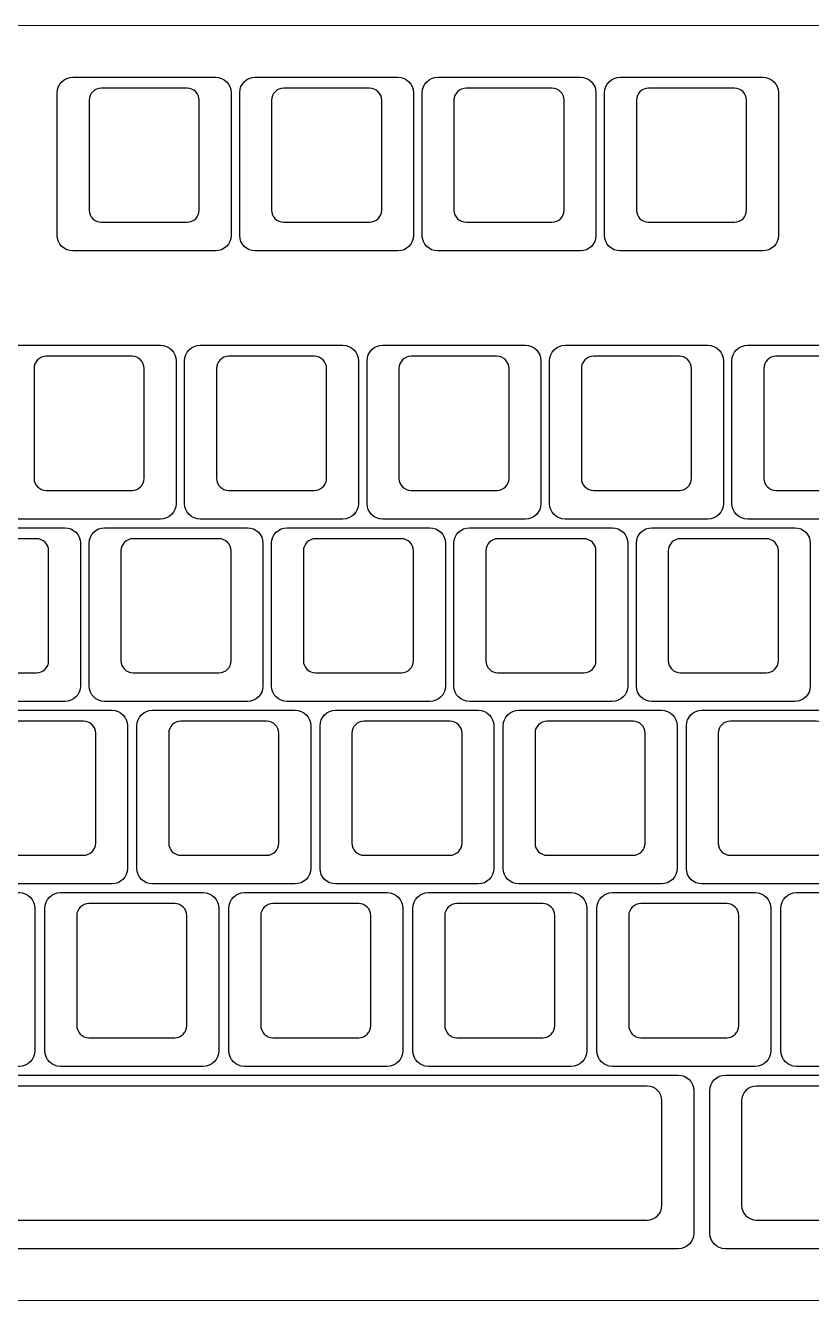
# Model space of a CAD drawing. Header units: millimetres. Extents: x -493 to 473, y -489 to 489.
# Drawn here: x 155 to 237.1, y 260.8 to 393.9 of the extents above; entities that cross this region are included whole.
import ezdxf

# ---------------------------------------------------------------- set-up
doc = ezdxf.new("R2010")
doc.units = ezdxf.units.MM
doc.header["$MEASUREMENT"] = 0
doc.layers.add('Layer 1', color=7, linetype='Continuous')

msp = doc.modelspace()

# ---------------------------------------------------------------- linework, layer by layer
at = {"layer": 'Layer 1', "color": 250, "lineweight": 18}
msp.add_open_spline([(37.475, 393.9468), (37.475, 393.9468), (468.0428, 393.9468), (468.0428, 393.9468), (468.0428, 393.9468), (470.9028, 393.9468), (473.2427, 391.6069), (473.2427, 388.7469), (473.2427, 388.7469), (473.2427, 388.7469), (473.2427, 266.0096), (473.2427, 266.0096), (473.2427, 266.0096), (473.2427, 263.1496), (470.9028, 260.8097), (468.0428, 260.8097), (468.0428, 260.8097), (468.0428, 260.8097), (37.475, 260.8097), (37.475, 260.8097), (37.475, 260.8097), (34.615, 260.8097), (32.2751, 263.1496), (32.2751, 266.0096), (32.2751, 266.0096), (32.2751, 266.0096), (32.2751, 388.7469), (32.2751, 388.7469), (32.2751, 388.7469), (32.2751, 391.6069), (34.615, 393.9468), (37.475, 393.9468)], degree=3, knots=[0, 0, 0, 0, 0.11111111, 0.11111111, 0.11111111, 0.11111111, 0.22222222, 0.22222222, 0.22222222, 0.22222222, 0.33333333, 0.33333333, 0.33333333, 0.33333333, 0.44444444, 0.44444444, 0.44444444, 0.44444444, 0.55555556, 0.55555556, 0.55555556, 0.55555556, 0.66666667, 0.66666667, 0.66666667, 0.66666667, 0.77777778, 0.77777778, 0.77777778, 0.77777778, 1, 1, 1, 1], dxfattribs=at)
at = {"layer": 'Layer 1', "color": 169}
for points in [[(159.9617, 370.4032), (159.9617, 370.4032), (174.8639, 370.4032), (174.8639, 370.4032), (174.8639, 370.4032), (175.7571, 370.4032), (176.4878, 371.1339), (176.4878, 372.0271), (176.4878, 372.0271), (176.4878, 372.0271), (176.4878, 386.9293), (176.4878, 386.9293), (176.4878, 386.9293), (176.4878, 387.8225), (175.7571, 388.5532), (174.8639, 388.5532), (174.8639, 388.5532), (174.8639, 388.5532), (159.9617, 388.5532), (159.9617, 388.5532), (159.9617, 388.5532), (159.0685, 388.5532), (158.3378, 387.8225), (158.3378, 386.9293), (158.3378, 386.9293), (158.3378, 386.9293), (158.3378, 372.0271), (158.3378, 372.0271), (158.3378, 372.0271), (158.3378, 371.1339), (159.0685, 370.4032), (159.9617, 370.4032)], [(179.0117, 370.4032), (179.0117, 370.4032), (193.9139, 370.4032), (193.9139, 370.4032), (193.9139, 370.4032), (194.8071, 370.4032), (195.5378, 371.1339), (195.5378, 372.0271), (195.5378, 372.0271), (195.5378, 372.0271), (195.5378, 386.9293), (195.5378, 386.9293), (195.5378, 386.9293), (195.5378, 387.8225), (194.8071, 388.5532), (193.9139, 388.5532), (193.9139, 388.5532), (193.9139, 388.5532), (179.0117, 388.5532), (179.0117, 388.5532), (179.0117, 388.5532), (178.1185, 388.5532), (177.3878, 387.8225), (177.3878, 386.9293), (177.3878, 386.9293), (177.3878, 386.9293), (177.3878, 372.0271), (177.3878, 372.0271), (177.3878, 372.0271), (177.3878, 371.1339), (178.1185, 370.4032), (179.0117, 370.4032)], [(198.0617, 370.4032), (198.0617, 370.4032), (212.9639, 370.4032), (212.9639, 370.4032), (212.9639, 370.4032), (213.8571, 370.4032), (214.5878, 371.1339), (214.5878, 372.0271), (214.5878, 372.0271), (214.5878, 372.0271), (214.5878, 386.9293), (214.5878, 386.9293), (214.5878, 386.9293), (214.5878, 387.8225), (213.8571, 388.5532), (212.9639, 388.5532), (212.9639, 388.5532), (212.9639, 388.5532), (198.0617, 388.5532), (198.0617, 388.5532), (198.0617, 388.5532), (197.1685, 388.5532), (196.4378, 387.8225), (196.4378, 386.9293), (196.4378, 386.9293), (196.4378, 386.9293), (196.4378, 372.0271), (196.4378, 372.0271), (196.4378, 372.0271), (196.4378, 371.1339), (197.1685, 370.4032), (198.0617, 370.4032)], [(217.1117, 370.4032), (217.1117, 370.4032), (232.0139, 370.4032), (232.0139, 370.4032), (232.0139, 370.4032), (232.9071, 370.4032), (233.6378, 371.1339), (233.6378, 372.0271), (233.6378, 372.0271), (233.6378, 372.0271), (233.6378, 386.9293), (233.6378, 386.9293), (233.6378, 386.9293), (233.6378, 387.8225), (232.9071, 388.5532), (232.0139, 388.5532), (232.0139, 388.5532), (232.0139, 388.5532), (217.1117, 388.5532), (217.1117, 388.5532), (217.1117, 388.5532), (216.2185, 388.5532), (215.4878, 387.8225), (215.4878, 386.9293), (215.4878, 386.9293), (215.4878, 386.9293), (215.4878, 372.0271), (215.4878, 372.0271), (215.4878, 372.0271), (215.4878, 371.1339), (216.2185, 370.4032), (217.1117, 370.4032)], [(154.2117, 342.4031), (154.2117, 342.4031), (169.1139, 342.4031), (169.1139, 342.4031), (169.1139, 342.4031), (170.0071, 342.4031), (170.7378, 343.1338), (170.7378, 344.027), (170.7378, 344.027), (170.7378, 344.027), (170.7378, 358.9292), (170.7378, 358.9292), (170.7378, 358.9292), (170.7378, 359.8224), (170.0071, 360.5531), (169.1139, 360.5531), (169.1139, 360.5531), (169.1139, 360.5531), (154.2117, 360.5531), (154.2117, 360.5531), (154.2117, 360.5531), (153.3185, 360.5531), (152.5878, 359.8224), (152.5878, 358.9292), (152.5878, 358.9292), (152.5878, 358.9292), (152.5878, 344.027), (152.5878, 344.027), (152.5878, 344.027), (152.5878, 343.1338), (153.3185, 342.4031), (154.2117, 342.4031)], [(173.2617, 342.4031), (173.2617, 342.4031), (188.1639, 342.4031), (188.1639, 342.4031), (188.1639, 342.4031), (189.0571, 342.4031), (189.7878, 343.1338), (189.7878, 344.027), (189.7878, 344.027), (189.7878, 344.027), (189.7878, 358.9292), (189.7878, 358.9292), (189.7878, 358.9292), (189.7878, 359.8224), (189.0571, 360.5531), (188.1639, 360.5531), (188.1639, 360.5531), (188.1639, 360.5531), (173.2617, 360.5531), (173.2617, 360.5531), (173.2617, 360.5531), (172.3685, 360.5531), (171.6378, 359.8224), (171.6378, 358.9292), (171.6378, 358.9292), (171.6378, 358.9292), (171.6378, 344.027), (171.6378, 344.027), (171.6378, 344.027), (171.6378, 343.1338), (172.3685, 342.4031), (173.2617, 342.4031)], [(192.3117, 342.4031), (192.3117, 342.4031), (207.2139, 342.4031), (207.2139, 342.4031), (207.2139, 342.4031), (208.1071, 342.4031), (208.8378, 343.1338), (208.8378, 344.027), (208.8378, 344.027), (208.8378, 344.027), (208.8378, 358.9292), (208.8378, 358.9292), (208.8378, 358.9292), (208.8378, 359.8224), (208.1071, 360.5531), (207.2139, 360.5531), (207.2139, 360.5531), (207.2139, 360.5531), (192.3117, 360.5531), (192.3117, 360.5531), (192.3117, 360.5531), (191.4185, 360.5531), (190.6878, 359.8224), (190.6878, 358.9292), (190.6878, 358.9292), (190.6878, 358.9292), (190.6878, 344.027), (190.6878, 344.027), (190.6878, 344.027), (190.6878, 343.1338), (191.4185, 342.4031), (192.3117, 342.4031)], [(211.3617, 342.4031), (211.3617, 342.4031), (226.2639, 342.4031), (226.2639, 342.4031), (226.2639, 342.4031), (227.1571, 342.4031), (227.8878, 343.1338), (227.8878, 344.027), (227.8878, 344.027), (227.8878, 344.027), (227.8878, 358.9292), (227.8878, 358.9292), (227.8878, 358.9292), (227.8878, 359.8224), (227.1571, 360.5531), (226.2639, 360.5531), (226.2639, 360.5531), (226.2639, 360.5531), (211.3617, 360.5531), (211.3617, 360.5531), (211.3617, 360.5531), (210.4685, 360.5531), (209.7378, 359.8224), (209.7378, 358.9292), (209.7378, 358.9292), (209.7378, 358.9292), (209.7378, 344.027), (209.7378, 344.027), (209.7378, 344.027), (209.7378, 343.1338), (210.4685, 342.4031), (211.3617, 342.4031)], [(230.4117, 342.4031), (230.4117, 342.4031), (245.3139, 342.4031), (245.3139, 342.4031), (245.3139, 342.4031), (246.2071, 342.4031), (246.9378, 343.1338), (246.9378, 344.027), (246.9378, 344.027), (246.9378, 344.027), (246.9378, 358.9292), (246.9378, 358.9292), (246.9378, 358.9292), (246.9378, 359.8224), (246.2071, 360.5531), (245.3139, 360.5531), (245.3139, 360.5531), (245.3139, 360.5531), (230.4117, 360.5531), (230.4117, 360.5531), (230.4117, 360.5531), (229.5185, 360.5531), (228.7878, 359.8224), (228.7878, 358.9292), (228.7878, 358.9292), (228.7878, 358.9292), (228.7878, 344.027), (228.7878, 344.027), (228.7878, 344.027), (228.7878, 343.1338), (229.5185, 342.4031), (230.4117, 342.4031)], [(144.2367, 323.3533), (144.2367, 323.3533), (159.1389, 323.3533), (159.1389, 323.3533), (159.1389, 323.3533), (160.0321, 323.3533), (160.7628, 324.084), (160.7628, 324.9772), (160.7628, 324.9772), (160.7628, 324.9772), (160.7628, 339.8794), (160.7628, 339.8794), (160.7628, 339.8794), (160.7628, 340.7726), (160.0321, 341.5033), (159.1389, 341.5033), (159.1389, 341.5033), (159.1389, 341.5033), (144.2367, 341.5033), (144.2367, 341.5033), (144.2367, 341.5033), (143.3435, 341.5033), (142.6128, 340.7726), (142.6128, 339.8794), (142.6128, 339.8794), (142.6128, 339.8794), (142.6128, 324.9772), (142.6128, 324.9772), (142.6128, 324.9772), (142.6128, 324.084), (143.3435, 323.3533), (144.2367, 323.3533)], [(163.2867, 323.3533), (163.2867, 323.3533), (178.1889, 323.3533), (178.1889, 323.3533), (178.1889, 323.3533), (179.0821, 323.3533), (179.8128, 324.084), (179.8128, 324.9772), (179.8128, 324.9772), (179.8128, 324.9772), (179.8128, 339.8794), (179.8128, 339.8794), (179.8128, 339.8794), (179.8128, 340.7726), (179.0821, 341.5033), (178.1889, 341.5033), (178.1889, 341.5033), (178.1889, 341.5033), (163.2867, 341.5033), (163.2867, 341.5033), (163.2867, 341.5033), (162.3935, 341.5033), (161.6628, 340.7726), (161.6628, 339.8794), (161.6628, 339.8794), (161.6628, 339.8794), (161.6628, 324.9772), (161.6628, 324.9772), (161.6628, 324.9772), (161.6628, 324.084), (162.3935, 323.3533), (163.2867, 323.3533)], [(182.3367, 323.3533), (182.3367, 323.3533), (197.2389, 323.3533), (197.2389, 323.3533), (197.2389, 323.3533), (198.1321, 323.3533), (198.8628, 324.084), (198.8628, 324.9772), (198.8628, 324.9772), (198.8628, 324.9772), (198.8628, 339.8794), (198.8628, 339.8794), (198.8628, 339.8794), (198.8628, 340.7726), (198.1321, 341.5033), (197.2389, 341.5033), (197.2389, 341.5033), (197.2389, 341.5033), (182.3367, 341.5033), (182.3367, 341.5033), (182.3367, 341.5033), (181.4435, 341.5033), (180.7128, 340.7726), (180.7128, 339.8794), (180.7128, 339.8794), (180.7128, 339.8794), (180.7128, 324.9772), (180.7128, 324.9772), (180.7128, 324.9772), (180.7128, 324.084), (181.4435, 323.3533), (182.3367, 323.3533)], [(201.3867, 323.3533), (201.3867, 323.3533), (216.2889, 323.3533), (216.2889, 323.3533), (216.2889, 323.3533), (217.1821, 323.3533), (217.9128, 324.084), (217.9128, 324.9772), (217.9128, 324.9772), (217.9128, 324.9772), (217.9128, 339.8794), (217.9128, 339.8794), (217.9128, 339.8794), (217.9128, 340.7726), (217.1821, 341.5033), (216.2889, 341.5033), (216.2889, 341.5033), (216.2889, 341.5033), (201.3867, 341.5033), (201.3867, 341.5033), (201.3867, 341.5033), (200.4935, 341.5033), (199.7628, 340.7726), (199.7628, 339.8794), (199.7628, 339.8794), (199.7628, 339.8794), (199.7628, 324.9772), (199.7628, 324.9772), (199.7628, 324.9772), (199.7628, 324.084), (200.4935, 323.3533), (201.3867, 323.3533)], [(220.4367, 323.3533), (220.4367, 323.3533), (235.3389, 323.3533), (235.3389, 323.3533), (235.3389, 323.3533), (236.2321, 323.3533), (236.9628, 324.084), (236.9628, 324.9772), (236.9628, 324.9772), (236.9628, 324.9772), (236.9628, 339.8794), (236.9628, 339.8794), (236.9628, 339.8794), (236.9628, 340.7726), (236.2321, 341.5033), (235.3389, 341.5033), (235.3389, 341.5033), (235.3389, 341.5033), (220.4367, 341.5033), (220.4367, 341.5033), (220.4367, 341.5033), (219.5435, 341.5033), (218.8128, 340.7726), (218.8128, 339.8794), (218.8128, 339.8794), (218.8128, 339.8794), (218.8128, 324.9772), (218.8128, 324.9772), (218.8128, 324.9772), (218.8128, 324.084), (219.5435, 323.3533), (220.4367, 323.3533)], [(149.1492, 304.3033), (149.1492, 304.3033), (164.0514, 304.3033), (164.0514, 304.3033), (164.0514, 304.3033), (164.9446, 304.3033), (165.6753, 305.034), (165.6753, 305.9272), (165.6753, 305.9272), (165.6753, 305.9272), (165.6753, 320.8294), (165.6753, 320.8294), (165.6753, 320.8294), (165.6753, 321.7226), (164.9446, 322.4533), (164.0514, 322.4533), (164.0514, 322.4533), (164.0514, 322.4533), (149.1492, 322.4533), (149.1492, 322.4533), (149.1492, 322.4533), (148.256, 322.4533), (147.5253, 321.7226), (147.5253, 320.8294), (147.5253, 320.8294), (147.5253, 320.8294), (147.5253, 305.9272), (147.5253, 305.9272), (147.5253, 305.9272), (147.5253, 305.034), (148.256, 304.3033), (149.1492, 304.3033)], [(168.2742, 304.3033), (168.2742, 304.3033), (183.1764, 304.3033), (183.1764, 304.3033), (183.1764, 304.3033), (184.0696, 304.3033), (184.8003, 305.034), (184.8003, 305.9272), (184.8003, 305.9272), (184.8003, 305.9272), (184.8003, 320.8294), (184.8003, 320.8294), (184.8003, 320.8294), (184.8003, 321.7226), (184.0696, 322.4533), (183.1764, 322.4533), (183.1764, 322.4533), (183.1764, 322.4533), (168.2742, 322.4533), (168.2742, 322.4533), (168.2742, 322.4533), (167.381, 322.4533), (166.6503, 321.7226), (166.6503, 320.8294), (166.6503, 320.8294), (166.6503, 320.8294), (166.6503, 305.9272), (166.6503, 305.9272), (166.6503, 305.9272), (166.6503, 305.034), (167.381, 304.3033), (168.2742, 304.3033)], [(187.3992, 304.3033), (187.3992, 304.3033), (202.3014, 304.3033), (202.3014, 304.3033), (202.3014, 304.3033), (203.1946, 304.3033), (203.9253, 305.034), (203.9253, 305.9272), (203.9253, 305.9272), (203.9253, 305.9272), (203.9253, 320.8294), (203.9253, 320.8294), (203.9253, 320.8294), (203.9253, 321.7226), (203.1946, 322.4533), (202.3014, 322.4533), (202.3014, 322.4533), (202.3014, 322.4533), (187.3992, 322.4533), (187.3992, 322.4533), (187.3992, 322.4533), (186.506, 322.4533), (185.7753, 321.7226), (185.7753, 320.8294), (185.7753, 320.8294), (185.7753, 320.8294), (185.7753, 305.9272), (185.7753, 305.9272), (185.7753, 305.9272), (185.7753, 305.034), (186.506, 304.3033), (187.3992, 304.3033)], [(206.5242, 304.3033), (206.5242, 304.3033), (221.4264, 304.3033), (221.4264, 304.3033), (221.4264, 304.3033), (222.3196, 304.3033), (223.0503, 305.034), (223.0503, 305.9272), (223.0503, 305.9272), (223.0503, 305.9272), (223.0503, 320.8294), (223.0503, 320.8294), (223.0503, 320.8294), (223.0503, 321.7226), (222.3196, 322.4533), (221.4264, 322.4533), (221.4264, 322.4533), (221.4264, 322.4533), (206.5242, 322.4533), (206.5242, 322.4533), (206.5242, 322.4533), (205.631, 322.4533), (204.9003, 321.7226), (204.9003, 320.8294), (204.9003, 320.8294), (204.9003, 320.8294), (204.9003, 305.9272), (204.9003, 305.9272), (204.9003, 305.9272), (204.9003, 305.034), (205.631, 304.3033), (206.5242, 304.3033)], [(225.6492, 304.3033), (225.6492, 304.3033), (240.5514, 304.3033), (240.5514, 304.3033), (240.5514, 304.3033), (241.4446, 304.3033), (242.1753, 305.034), (242.1753, 305.9272), (242.1753, 305.9272), (242.1753, 305.9272), (242.1753, 320.8294), (242.1753, 320.8294), (242.1753, 320.8294), (242.1753, 321.7226), (241.4446, 322.4533), (240.5514, 322.4533), (240.5514, 322.4533), (240.5514, 322.4533), (225.6492, 322.4533), (225.6492, 322.4533), (225.6492, 322.4533), (224.756, 322.4533), (224.0253, 321.7226), (224.0253, 320.8294), (224.0253, 320.8294), (224.0253, 320.8294), (224.0253, 305.9272), (224.0253, 305.9272), (224.0253, 305.9272), (224.0253, 305.034), (224.756, 304.3033), (225.6492, 304.3033)], [(139.4537, 285.2533), (139.4537, 285.2533), (154.3559, 285.2533), (154.3559, 285.2533), (154.3559, 285.2533), (155.2491, 285.2533), (155.9798, 285.984), (155.9798, 286.8772), (155.9798, 286.8772), (155.9798, 286.8772), (155.9798, 301.7794), (155.9798, 301.7794), (155.9798, 301.7794), (155.9798, 302.6726), (155.2491, 303.4033), (154.3559, 303.4033), (154.3559, 303.4033), (154.3559, 303.4033), (139.4537, 303.4033), (139.4537, 303.4033), (139.4537, 303.4033), (138.5605, 303.4033), (137.8298, 302.6726), (137.8298, 301.7794), (137.8298, 301.7794), (137.8298, 301.7794), (137.8298, 286.8772), (137.8298, 286.8772), (137.8298, 286.8772), (137.8298, 285.984), (138.5605, 285.2533), (139.4537, 285.2533)], [(158.6673, 285.2533), (158.6673, 285.2533), (173.5695, 285.2533), (173.5695, 285.2533), (173.5695, 285.2533), (174.4627, 285.2533), (175.1934, 285.984), (175.1934, 286.8772), (175.1934, 286.8772), (175.1934, 286.8772), (175.1934, 301.7794), (175.1934, 301.7794), (175.1934, 301.7794), (175.1934, 302.6726), (174.4627, 303.4033), (173.5695, 303.4033), (173.5695, 303.4033), (173.5695, 303.4033), (158.6673, 303.4033), (158.6673, 303.4033), (158.6673, 303.4033), (157.7741, 303.4033), (157.0434, 302.6726), (157.0434, 301.7794), (157.0434, 301.7794), (157.0434, 301.7794), (157.0434, 286.8772), (157.0434, 286.8772), (157.0434, 286.8772), (157.0434, 285.984), (157.7741, 285.2533), (158.6673, 285.2533)], [(177.881, 285.2533), (177.881, 285.2533), (192.7832, 285.2533), (192.7832, 285.2533), (192.7832, 285.2533), (193.6764, 285.2533), (194.4071, 285.984), (194.4071, 286.8772), (194.4071, 286.8772), (194.4071, 286.8772), (194.4071, 301.7794), (194.4071, 301.7794), (194.4071, 301.7794), (194.4071, 302.6726), (193.6764, 303.4033), (192.7832, 303.4033), (192.7832, 303.4033), (192.7832, 303.4033), (177.881, 303.4033), (177.881, 303.4033), (177.881, 303.4033), (176.9878, 303.4033), (176.2571, 302.6726), (176.2571, 301.7794), (176.2571, 301.7794), (176.2571, 301.7794), (176.2571, 286.8772), (176.2571, 286.8772), (176.2571, 286.8772), (176.2571, 285.984), (176.9878, 285.2533), (177.881, 285.2533)], [(197.0946, 285.2533), (197.0946, 285.2533), (211.9968, 285.2533), (211.9968, 285.2533), (211.9968, 285.2533), (212.89, 285.2533), (213.6207, 285.984), (213.6207, 286.8772), (213.6207, 286.8772), (213.6207, 286.8772), (213.6207, 301.7794), (213.6207, 301.7794), (213.6207, 301.7794), (213.6207, 302.6726), (212.89, 303.4033), (211.9968, 303.4033), (211.9968, 303.4033), (211.9968, 303.4033), (197.0946, 303.4033), (197.0946, 303.4033), (197.0946, 303.4033), (196.2014, 303.4033), (195.4707, 302.6726), (195.4707, 301.7794), (195.4707, 301.7794), (195.4707, 301.7794), (195.4707, 286.8772), (195.4707, 286.8772), (195.4707, 286.8772), (195.4707, 285.984), (196.2014, 285.2533), (197.0946, 285.2533)], [(216.3082, 285.2533), (216.3082, 285.2533), (231.2104, 285.2533), (231.2104, 285.2533), (231.2104, 285.2533), (232.1036, 285.2533), (232.8343, 285.984), (232.8343, 286.8772), (232.8343, 286.8772), (232.8343, 286.8772), (232.8343, 301.7794), (232.8343, 301.7794), (232.8343, 301.7794), (232.8343, 302.6726), (232.1036, 303.4033), (231.2104, 303.4033), (231.2104, 303.4033), (231.2104, 303.4033), (216.3082, 303.4033), (216.3082, 303.4033), (216.3082, 303.4033), (215.415, 303.4033), (214.6843, 302.6726), (214.6843, 301.7794), (214.6843, 301.7794), (214.6843, 301.7794), (214.6843, 286.8772), (214.6843, 286.8772), (214.6843, 286.8772), (214.6843, 285.984), (215.415, 285.2533), (216.3082, 285.2533)], [(235.5219, 285.2533), (235.5219, 285.2533), (250.4241, 285.2533), (250.4241, 285.2533), (250.4241, 285.2533), (251.3173, 285.2533), (252.048, 285.984), (252.048, 286.8772), (252.048, 286.8772), (252.048, 286.8772), (252.048, 301.7794), (252.048, 301.7794), (252.048, 301.7794), (252.048, 302.6726), (251.3173, 303.4033), (250.4241, 303.4033), (250.4241, 303.4033), (250.4241, 303.4033), (235.5219, 303.4033), (235.5219, 303.4033), (235.5219, 303.4033), (234.6287, 303.4033), (233.898, 302.6726), (233.898, 301.7794), (233.898, 301.7794), (233.898, 301.7794), (233.898, 286.8772), (233.898, 286.8772), (233.898, 286.8772), (233.898, 285.984), (234.6287, 285.2533), (235.5219, 285.2533)], [(112.9883, 266.2033), (112.9883, 266.2033), (223.1782, 266.2033), (223.1782, 266.2033), (223.1782, 266.2033), (224.0711, 266.2033), (224.802, 266.934), (224.802, 267.8272), (224.802, 267.8272), (224.802, 267.8272), (224.802, 282.7294), (224.802, 282.7294), (224.802, 282.7294), (224.802, 283.6226), (224.0711, 284.3533), (223.1782, 284.3533), (223.1782, 284.3533), (223.1782, 284.3533), (112.9883, 284.3533), (112.9883, 284.3533), (112.9883, 284.3533), (112.0955, 284.3533), (111.3645, 283.6226), (111.3645, 282.7294), (111.3645, 282.7294), (111.3645, 282.7294), (111.3645, 267.8272), (111.3645, 267.8272), (111.3645, 267.8272), (111.3645, 266.934), (112.0955, 266.2033), (112.9883, 266.2033)], [(228.0975, 266.2033), (228.0975, 266.2033), (247.5371, 266.2033), (247.5371, 266.2033), (247.5371, 266.2033), (248.4303, 266.2033), (249.161, 266.934), (249.161, 267.8272), (249.161, 267.8272), (249.161, 267.8272), (249.161, 282.7294), (249.161, 282.7294), (249.161, 282.7294), (249.161, 283.6226), (248.4303, 284.3533), (247.5371, 284.3533), (247.5371, 284.3533), (247.5371, 284.3533), (228.0975, 284.3533), (228.0975, 284.3533), (228.0975, 284.3533), (227.2043, 284.3533), (226.4735, 283.6226), (226.4735, 282.7294), (226.4735, 282.7294), (226.4735, 282.7294), (226.4735, 267.8272), (226.4735, 267.8272), (226.4735, 267.8272), (226.4735, 266.934), (227.2043, 266.2033), (228.0975, 266.2033)]]:
    msp.add_open_spline(points, degree=3, knots=[0, 0, 0, 0, 0.11111111, 0.11111111, 0.11111111, 0.11111111, 0.22222222, 0.22222222, 0.22222222, 0.22222222, 0.33333333, 0.33333333, 0.33333333, 0.33333333, 0.44444444, 0.44444444, 0.44444444, 0.44444444, 0.55555556, 0.55555556, 0.55555556, 0.55555556, 0.66666667, 0.66666667, 0.66666667, 0.66666667, 0.77777778, 0.77777778, 0.77777778, 0.77777778, 1, 1, 1, 1], dxfattribs=at)
at = {"layer": 'Layer 1', "color": 159}
for points in [[(162.9297, 387.4032), (162.9297, 387.4032), (171.8959, 387.4032), (171.8959, 387.4032), (171.8959, 387.4032), (172.5928, 387.4032), (173.1628, 386.8332), (173.1628, 386.1364), (173.1628, 386.1364), (173.1628, 386.1364), (173.1628, 374.6701), (173.1628, 374.6701), (173.1628, 374.6701), (173.1628, 373.9733), (172.5928, 373.4032), (171.8959, 373.4032), (171.8959, 373.4032), (171.8959, 373.4032), (162.9297, 373.4032), (162.9297, 373.4032), (162.9297, 373.4032), (162.2328, 373.4032), (161.6628, 373.9733), (161.6628, 374.6701), (161.6628, 374.6701), (161.6628, 374.6701), (161.6628, 386.1364), (161.6628, 386.1364), (161.6628, 386.1364), (161.6628, 386.8332), (162.2328, 387.4032), (162.9297, 387.4032)], [(181.9797, 387.4032), (181.9797, 387.4032), (190.9459, 387.4032), (190.9459, 387.4032), (190.9459, 387.4032), (191.6428, 387.4032), (192.2128, 386.8332), (192.2128, 386.1364), (192.2128, 386.1364), (192.2128, 386.1364), (192.2128, 374.6701), (192.2128, 374.6701), (192.2128, 374.6701), (192.2128, 373.9733), (191.6428, 373.4032), (190.9459, 373.4032), (190.9459, 373.4032), (190.9459, 373.4032), (181.9797, 373.4032), (181.9797, 373.4032), (181.9797, 373.4032), (181.2828, 373.4032), (180.7128, 373.9733), (180.7128, 374.6701), (180.7128, 374.6701), (180.7128, 374.6701), (180.7128, 386.1364), (180.7128, 386.1364), (180.7128, 386.1364), (180.7128, 386.8332), (181.2828, 387.4032), (181.9797, 387.4032)], [(201.0297, 387.4032), (201.0297, 387.4032), (209.9959, 387.4032), (209.9959, 387.4032), (209.9959, 387.4032), (210.6928, 387.4032), (211.2628, 386.8332), (211.2628, 386.1364), (211.2628, 386.1364), (211.2628, 386.1364), (211.2628, 374.6701), (211.2628, 374.6701), (211.2628, 374.6701), (211.2628, 373.9733), (210.6928, 373.4032), (209.9959, 373.4032), (209.9959, 373.4032), (209.9959, 373.4032), (201.0297, 373.4032), (201.0297, 373.4032), (201.0297, 373.4032), (200.3328, 373.4032), (199.7628, 373.9733), (199.7628, 374.6701), (199.7628, 374.6701), (199.7628, 374.6701), (199.7628, 386.1364), (199.7628, 386.1364), (199.7628, 386.1364), (199.7628, 386.8332), (200.3328, 387.4032), (201.0297, 387.4032)], [(220.0797, 387.4032), (220.0797, 387.4032), (229.0459, 387.4032), (229.0459, 387.4032), (229.0459, 387.4032), (229.7428, 387.4032), (230.3128, 386.8332), (230.3128, 386.1364), (230.3128, 386.1364), (230.3128, 386.1364), (230.3128, 374.6701), (230.3128, 374.6701), (230.3128, 374.6701), (230.3128, 373.9733), (229.7428, 373.4032), (229.0459, 373.4032), (229.0459, 373.4032), (229.0459, 373.4032), (220.0797, 373.4032), (220.0797, 373.4032), (220.0797, 373.4032), (219.3828, 373.4032), (218.8128, 373.9733), (218.8128, 374.6701), (218.8128, 374.6701), (218.8128, 374.6701), (218.8128, 386.1364), (218.8128, 386.1364), (218.8128, 386.1364), (218.8128, 386.8332), (219.3828, 387.4032), (220.0797, 387.4032)], [(157.1797, 359.4031), (157.1797, 359.4031), (166.1459, 359.4031), (166.1459, 359.4031), (166.1459, 359.4031), (166.8428, 359.4031), (167.4128, 358.8331), (167.4128, 358.1363), (167.4128, 358.1363), (167.4128, 358.1363), (167.4128, 346.67), (167.4128, 346.67), (167.4128, 346.67), (167.4128, 345.9732), (166.8428, 345.4031), (166.1459, 345.4031), (166.1459, 345.4031), (166.1459, 345.4031), (157.1797, 345.4031), (157.1797, 345.4031), (157.1797, 345.4031), (156.4828, 345.4031), (155.9128, 345.9732), (155.9128, 346.67), (155.9128, 346.67), (155.9128, 346.67), (155.9128, 358.1363), (155.9128, 358.1363), (155.9128, 358.1363), (155.9128, 358.8331), (156.4828, 359.4031), (157.1797, 359.4031)], [(176.2297, 359.4031), (176.2297, 359.4031), (185.1959, 359.4031), (185.1959, 359.4031), (185.1959, 359.4031), (185.8928, 359.4031), (186.4628, 358.8331), (186.4628, 358.1363), (186.4628, 358.1363), (186.4628, 358.1363), (186.4628, 346.67), (186.4628, 346.67), (186.4628, 346.67), (186.4628, 345.9732), (185.8928, 345.4031), (185.1959, 345.4031), (185.1959, 345.4031), (185.1959, 345.4031), (176.2297, 345.4031), (176.2297, 345.4031), (176.2297, 345.4031), (175.5328, 345.4031), (174.9628, 345.9732), (174.9628, 346.67), (174.9628, 346.67), (174.9628, 346.67), (174.9628, 358.1363), (174.9628, 358.1363), (174.9628, 358.1363), (174.9628, 358.8331), (175.5328, 359.4031), (176.2297, 359.4031)], [(195.2797, 359.4031), (195.2797, 359.4031), (204.2459, 359.4031), (204.2459, 359.4031), (204.2459, 359.4031), (204.9428, 359.4031), (205.5128, 358.8331), (205.5128, 358.1363), (205.5128, 358.1363), (205.5128, 358.1363), (205.5128, 346.67), (205.5128, 346.67), (205.5128, 346.67), (205.5128, 345.9732), (204.9428, 345.4031), (204.2459, 345.4031), (204.2459, 345.4031), (204.2459, 345.4031), (195.2797, 345.4031), (195.2797, 345.4031), (195.2797, 345.4031), (194.5828, 345.4031), (194.0128, 345.9732), (194.0128, 346.67), (194.0128, 346.67), (194.0128, 346.67), (194.0128, 358.1363), (194.0128, 358.1363), (194.0128, 358.1363), (194.0128, 358.8331), (194.5828, 359.4031), (195.2797, 359.4031)], [(214.3297, 359.4031), (214.3297, 359.4031), (223.2959, 359.4031), (223.2959, 359.4031), (223.2959, 359.4031), (223.9928, 359.4031), (224.5628, 358.8331), (224.5628, 358.1363), (224.5628, 358.1363), (224.5628, 358.1363), (224.5628, 346.67), (224.5628, 346.67), (224.5628, 346.67), (224.5628, 345.9732), (223.9928, 345.4031), (223.2959, 345.4031), (223.2959, 345.4031), (223.2959, 345.4031), (214.3297, 345.4031), (214.3297, 345.4031), (214.3297, 345.4031), (213.6328, 345.4031), (213.0628, 345.9732), (213.0628, 346.67), (213.0628, 346.67), (213.0628, 346.67), (213.0628, 358.1363), (213.0628, 358.1363), (213.0628, 358.1363), (213.0628, 358.8331), (213.6328, 359.4031), (214.3297, 359.4031)], [(233.3797, 359.4031), (233.3797, 359.4031), (242.3459, 359.4031), (242.3459, 359.4031), (242.3459, 359.4031), (243.0428, 359.4031), (243.6128, 358.8331), (243.6128, 358.1363), (243.6128, 358.1363), (243.6128, 358.1363), (243.6128, 346.67), (243.6128, 346.67), (243.6128, 346.67), (243.6128, 345.9732), (243.0428, 345.4031), (242.3459, 345.4031), (242.3459, 345.4031), (242.3459, 345.4031), (233.3797, 345.4031), (233.3797, 345.4031), (233.3797, 345.4031), (232.6828, 345.4031), (232.1128, 345.9732), (232.1128, 346.67), (232.1128, 346.67), (232.1128, 346.67), (232.1128, 358.1363), (232.1128, 358.1363), (232.1128, 358.1363), (232.1128, 358.8331), (232.6828, 359.4031), (233.3797, 359.4031)], [(147.2047, 340.3533), (147.2047, 340.3533), (156.1709, 340.3533), (156.1709, 340.3533), (156.1709, 340.3533), (156.8678, 340.3533), (157.4378, 339.7833), (157.4378, 339.0865), (157.4378, 339.0865), (157.4378, 339.0865), (157.4378, 327.6202), (157.4378, 327.6202), (157.4378, 327.6202), (157.4378, 326.9234), (156.8678, 326.3533), (156.1709, 326.3533), (156.1709, 326.3533), (156.1709, 326.3533), (147.2047, 326.3533), (147.2047, 326.3533), (147.2047, 326.3533), (146.5078, 326.3533), (145.9378, 326.9234), (145.9378, 327.6202), (145.9378, 327.6202), (145.9378, 327.6202), (145.9378, 339.0865), (145.9378, 339.0865), (145.9378, 339.0865), (145.9378, 339.7833), (146.5078, 340.3533), (147.2047, 340.3533)], [(166.2547, 340.3533), (166.2547, 340.3533), (175.2209, 340.3533), (175.2209, 340.3533), (175.2209, 340.3533), (175.9178, 340.3533), (176.4878, 339.7833), (176.4878, 339.0865), (176.4878, 339.0865), (176.4878, 339.0865), (176.4878, 327.6202), (176.4878, 327.6202), (176.4878, 327.6202), (176.4878, 326.9234), (175.9178, 326.3533), (175.2209, 326.3533), (175.2209, 326.3533), (175.2209, 326.3533), (166.2547, 326.3533), (166.2547, 326.3533), (166.2547, 326.3533), (165.5578, 326.3533), (164.9878, 326.9234), (164.9878, 327.6202), (164.9878, 327.6202), (164.9878, 327.6202), (164.9878, 339.0865), (164.9878, 339.0865), (164.9878, 339.0865), (164.9878, 339.7833), (165.5578, 340.3533), (166.2547, 340.3533)], [(185.3047, 340.3533), (185.3047, 340.3533), (194.2709, 340.3533), (194.2709, 340.3533), (194.2709, 340.3533), (194.9678, 340.3533), (195.5378, 339.7833), (195.5378, 339.0865), (195.5378, 339.0865), (195.5378, 339.0865), (195.5378, 327.6202), (195.5378, 327.6202), (195.5378, 327.6202), (195.5378, 326.9234), (194.9678, 326.3533), (194.2709, 326.3533), (194.2709, 326.3533), (194.2709, 326.3533), (185.3047, 326.3533), (185.3047, 326.3533), (185.3047, 326.3533), (184.6078, 326.3533), (184.0378, 326.9234), (184.0378, 327.6202), (184.0378, 327.6202), (184.0378, 327.6202), (184.0378, 339.0865), (184.0378, 339.0865), (184.0378, 339.0865), (184.0378, 339.7833), (184.6078, 340.3533), (185.3047, 340.3533)], [(204.3547, 340.3533), (204.3547, 340.3533), (213.3209, 340.3533), (213.3209, 340.3533), (213.3209, 340.3533), (214.0178, 340.3533), (214.5878, 339.7833), (214.5878, 339.0865), (214.5878, 339.0865), (214.5878, 339.0865), (214.5878, 327.6202), (214.5878, 327.6202), (214.5878, 327.6202), (214.5878, 326.9234), (214.0178, 326.3533), (213.3209, 326.3533), (213.3209, 326.3533), (213.3209, 326.3533), (204.3547, 326.3533), (204.3547, 326.3533), (204.3547, 326.3533), (203.6578, 326.3533), (203.0878, 326.9234), (203.0878, 327.6202), (203.0878, 327.6202), (203.0878, 327.6202), (203.0878, 339.0865), (203.0878, 339.0865), (203.0878, 339.0865), (203.0878, 339.7833), (203.6578, 340.3533), (204.3547, 340.3533)], [(223.4047, 340.3533), (223.4047, 340.3533), (232.3709, 340.3533), (232.3709, 340.3533), (232.3709, 340.3533), (233.0678, 340.3533), (233.6378, 339.7833), (233.6378, 339.0865), (233.6378, 339.0865), (233.6378, 339.0865), (233.6378, 327.6202), (233.6378, 327.6202), (233.6378, 327.6202), (233.6378, 326.9234), (233.0678, 326.3533), (232.3709, 326.3533), (232.3709, 326.3533), (232.3709, 326.3533), (223.4047, 326.3533), (223.4047, 326.3533), (223.4047, 326.3533), (222.7078, 326.3533), (222.1378, 326.9234), (222.1378, 327.6202), (222.1378, 327.6202), (222.1378, 327.6202), (222.1378, 339.0865), (222.1378, 339.0865), (222.1378, 339.0865), (222.1378, 339.7833), (222.7078, 340.3533), (223.4047, 340.3533)], [(152.1172, 321.3033), (152.1172, 321.3033), (161.0834, 321.3033), (161.0834, 321.3033), (161.0834, 321.3033), (161.7803, 321.3033), (162.3503, 320.7333), (162.3503, 320.0365), (162.3503, 320.0365), (162.3503, 320.0365), (162.3503, 308.5702), (162.3503, 308.5702), (162.3503, 308.5702), (162.3503, 307.8734), (161.7803, 307.3033), (161.0834, 307.3033), (161.0834, 307.3033), (161.0834, 307.3033), (152.1172, 307.3033), (152.1172, 307.3033), (152.1172, 307.3033), (151.4203, 307.3033), (150.8503, 307.8734), (150.8503, 308.5702), (150.8503, 308.5702), (150.8503, 308.5702), (150.8503, 320.0365), (150.8503, 320.0365), (150.8503, 320.0365), (150.8503, 320.7333), (151.4203, 321.3033), (152.1172, 321.3033)], [(171.2422, 321.3033), (171.2422, 321.3033), (180.2084, 321.3033), (180.2084, 321.3033), (180.2084, 321.3033), (180.9053, 321.3033), (181.4753, 320.7333), (181.4753, 320.0365), (181.4753, 320.0365), (181.4753, 320.0365), (181.4753, 308.5702), (181.4753, 308.5702), (181.4753, 308.5702), (181.4753, 307.8734), (180.9053, 307.3033), (180.2084, 307.3033), (180.2084, 307.3033), (180.2084, 307.3033), (171.2422, 307.3033), (171.2422, 307.3033), (171.2422, 307.3033), (170.5453, 307.3033), (169.9753, 307.8734), (169.9753, 308.5702), (169.9753, 308.5702), (169.9753, 308.5702), (169.9753, 320.0365), (169.9753, 320.0365), (169.9753, 320.0365), (169.9753, 320.7333), (170.5453, 321.3033), (171.2422, 321.3033)], [(190.3672, 321.3033), (190.3672, 321.3033), (199.3334, 321.3033), (199.3334, 321.3033), (199.3334, 321.3033), (200.0303, 321.3033), (200.6003, 320.7333), (200.6003, 320.0365), (200.6003, 320.0365), (200.6003, 320.0365), (200.6003, 308.5702), (200.6003, 308.5702), (200.6003, 308.5702), (200.6003, 307.8734), (200.0303, 307.3033), (199.3334, 307.3033), (199.3334, 307.3033), (199.3334, 307.3033), (190.3672, 307.3033), (190.3672, 307.3033), (190.3672, 307.3033), (189.6703, 307.3033), (189.1003, 307.8734), (189.1003, 308.5702), (189.1003, 308.5702), (189.1003, 308.5702), (189.1003, 320.0365), (189.1003, 320.0365), (189.1003, 320.0365), (189.1003, 320.7333), (189.6703, 321.3033), (190.3672, 321.3033)], [(209.4922, 321.3033), (209.4922, 321.3033), (218.4584, 321.3033), (218.4584, 321.3033), (218.4584, 321.3033), (219.1553, 321.3033), (219.7253, 320.7333), (219.7253, 320.0365), (219.7253, 320.0365), (219.7253, 320.0365), (219.7253, 308.5702), (219.7253, 308.5702), (219.7253, 308.5702), (219.7253, 307.8734), (219.1553, 307.3033), (218.4584, 307.3033), (218.4584, 307.3033), (218.4584, 307.3033), (209.4922, 307.3033), (209.4922, 307.3033), (209.4922, 307.3033), (208.7953, 307.3033), (208.2253, 307.8734), (208.2253, 308.5702), (208.2253, 308.5702), (208.2253, 308.5702), (208.2253, 320.0365), (208.2253, 320.0365), (208.2253, 320.0365), (208.2253, 320.7333), (208.7953, 321.3033), (209.4922, 321.3033)], [(228.6172, 321.3033), (228.6172, 321.3033), (237.5834, 321.3033), (237.5834, 321.3033), (237.5834, 321.3033), (238.2803, 321.3033), (238.8503, 320.7333), (238.8503, 320.0365), (238.8503, 320.0365), (238.8503, 320.0365), (238.8503, 308.5702), (238.8503, 308.5702), (238.8503, 308.5702), (238.8503, 307.8734), (238.2803, 307.3033), (237.5834, 307.3033), (237.5834, 307.3033), (237.5834, 307.3033), (228.6172, 307.3033), (228.6172, 307.3033), (228.6172, 307.3033), (227.9203, 307.3033), (227.3503, 307.8734), (227.3503, 308.5702), (227.3503, 308.5702), (227.3503, 308.5702), (227.3503, 320.0365), (227.3503, 320.0365), (227.3503, 320.0365), (227.3503, 320.7333), (227.9203, 321.3033), (228.6172, 321.3033)], [(161.6353, 302.2533), (161.6353, 302.2533), (170.6015, 302.2533), (170.6015, 302.2533), (170.6015, 302.2533), (171.2984, 302.2533), (171.8684, 301.6833), (171.8684, 300.9865), (171.8684, 300.9865), (171.8684, 300.9865), (171.8684, 289.5202), (171.8684, 289.5202), (171.8684, 289.5202), (171.8684, 288.8234), (171.2984, 288.2533), (170.6015, 288.2533), (170.6015, 288.2533), (170.6015, 288.2533), (161.6353, 288.2533), (161.6353, 288.2533), (161.6353, 288.2533), (160.9384, 288.2533), (160.3684, 288.8234), (160.3684, 289.5202), (160.3684, 289.5202), (160.3684, 289.5202), (160.3684, 300.9865), (160.3684, 300.9865), (160.3684, 300.9865), (160.3684, 301.6833), (160.9384, 302.2533), (161.6353, 302.2533)], [(180.849, 302.2533), (180.849, 302.2533), (189.8152, 302.2533), (189.8152, 302.2533), (189.8152, 302.2533), (190.5121, 302.2533), (191.0821, 301.6833), (191.0821, 300.9865), (191.0821, 300.9865), (191.0821, 300.9865), (191.0821, 289.5202), (191.0821, 289.5202), (191.0821, 289.5202), (191.0821, 288.8234), (190.5121, 288.2533), (189.8152, 288.2533), (189.8152, 288.2533), (189.8152, 288.2533), (180.849, 288.2533), (180.849, 288.2533), (180.849, 288.2533), (180.1521, 288.2533), (179.5821, 288.8234), (179.5821, 289.5202), (179.5821, 289.5202), (179.5821, 289.5202), (179.5821, 300.9865), (179.5821, 300.9865), (179.5821, 300.9865), (179.5821, 301.6833), (180.1521, 302.2533), (180.849, 302.2533)], [(200.0626, 302.2533), (200.0626, 302.2533), (209.0288, 302.2533), (209.0288, 302.2533), (209.0288, 302.2533), (209.7257, 302.2533), (210.2957, 301.6833), (210.2957, 300.9865), (210.2957, 300.9865), (210.2957, 300.9865), (210.2957, 289.5202), (210.2957, 289.5202), (210.2957, 289.5202), (210.2957, 288.8234), (209.7257, 288.2533), (209.0288, 288.2533), (209.0288, 288.2533), (209.0288, 288.2533), (200.0626, 288.2533), (200.0626, 288.2533), (200.0626, 288.2533), (199.3657, 288.2533), (198.7957, 288.8234), (198.7957, 289.5202), (198.7957, 289.5202), (198.7957, 289.5202), (198.7957, 300.9865), (198.7957, 300.9865), (198.7957, 300.9865), (198.7957, 301.6833), (199.3657, 302.2533), (200.0626, 302.2533)], [(219.2762, 302.2533), (219.2762, 302.2533), (228.2424, 302.2533), (228.2424, 302.2533), (228.2424, 302.2533), (228.9393, 302.2533), (229.5093, 301.6833), (229.5093, 300.9865), (229.5093, 300.9865), (229.5093, 300.9865), (229.5093, 289.5202), (229.5093, 289.5202), (229.5093, 289.5202), (229.5093, 288.8234), (228.9393, 288.2533), (228.2424, 288.2533), (228.2424, 288.2533), (228.2424, 288.2533), (219.2762, 288.2533), (219.2762, 288.2533), (219.2762, 288.2533), (218.5793, 288.2533), (218.0093, 288.8234), (218.0093, 289.5202), (218.0093, 289.5202), (218.0093, 289.5202), (218.0093, 300.9865), (218.0093, 300.9865), (218.0093, 300.9865), (218.0093, 301.6833), (218.5793, 302.2533), (219.2762, 302.2533)], [(116.2315, 283.2033), (116.2315, 283.2033), (219.935, 283.2033), (219.935, 283.2033), (219.935, 283.2033), (220.7826, 283.2033), (221.477, 282.5093), (221.477, 281.661), (221.477, 281.661), (221.477, 281.661), (221.477, 270.7457), (221.477, 270.7457), (221.477, 270.7457), (221.477, 269.8974), (220.7826, 269.2033), (219.935, 269.2033), (219.935, 269.2033), (219.935, 269.2033), (116.2315, 269.2033), (116.2315, 269.2033), (116.2315, 269.2033), (115.3839, 269.2033), (114.6895, 269.8974), (114.6895, 270.7457), (114.6895, 270.7457), (114.6895, 270.7457), (114.6895, 281.661), (114.6895, 281.661), (114.6895, 281.661), (114.6895, 282.5093), (115.3839, 283.2033), (116.2315, 283.2033)], [(231.3408, 283.2033), (231.3408, 283.2033), (244.2936, 283.2033), (244.2936, 283.2033), (244.2936, 283.2033), (245.1419, 283.2033), (245.836, 282.5093), (245.836, 281.661), (245.836, 281.661), (245.836, 281.661), (245.836, 270.7457), (245.836, 270.7457), (245.836, 270.7457), (245.836, 269.8974), (245.1419, 269.2033), (244.2936, 269.2033), (244.2936, 269.2033), (244.2936, 269.2033), (231.3408, 269.2033), (231.3408, 269.2033), (231.3408, 269.2033), (230.4925, 269.2033), (229.7984, 269.8974), (229.7984, 270.7457), (229.7984, 270.7457), (229.7984, 270.7457), (229.7984, 281.661), (229.7984, 281.661), (229.7984, 281.661), (229.7984, 282.5093), (230.4925, 283.2033), (231.3408, 283.2033)]]:
    msp.add_open_spline(points, degree=3, knots=[0, 0, 0, 0, 0.11111111, 0.11111111, 0.11111111, 0.11111111, 0.22222222, 0.22222222, 0.22222222, 0.22222222, 0.33333333, 0.33333333, 0.33333333, 0.33333333, 0.44444444, 0.44444444, 0.44444444, 0.44444444, 0.55555556, 0.55555556, 0.55555556, 0.55555556, 0.66666667, 0.66666667, 0.66666667, 0.66666667, 0.77777778, 0.77777778, 0.77777778, 0.77777778, 1, 1, 1, 1], dxfattribs=at)

doc.saveas('drawing.dxf')
